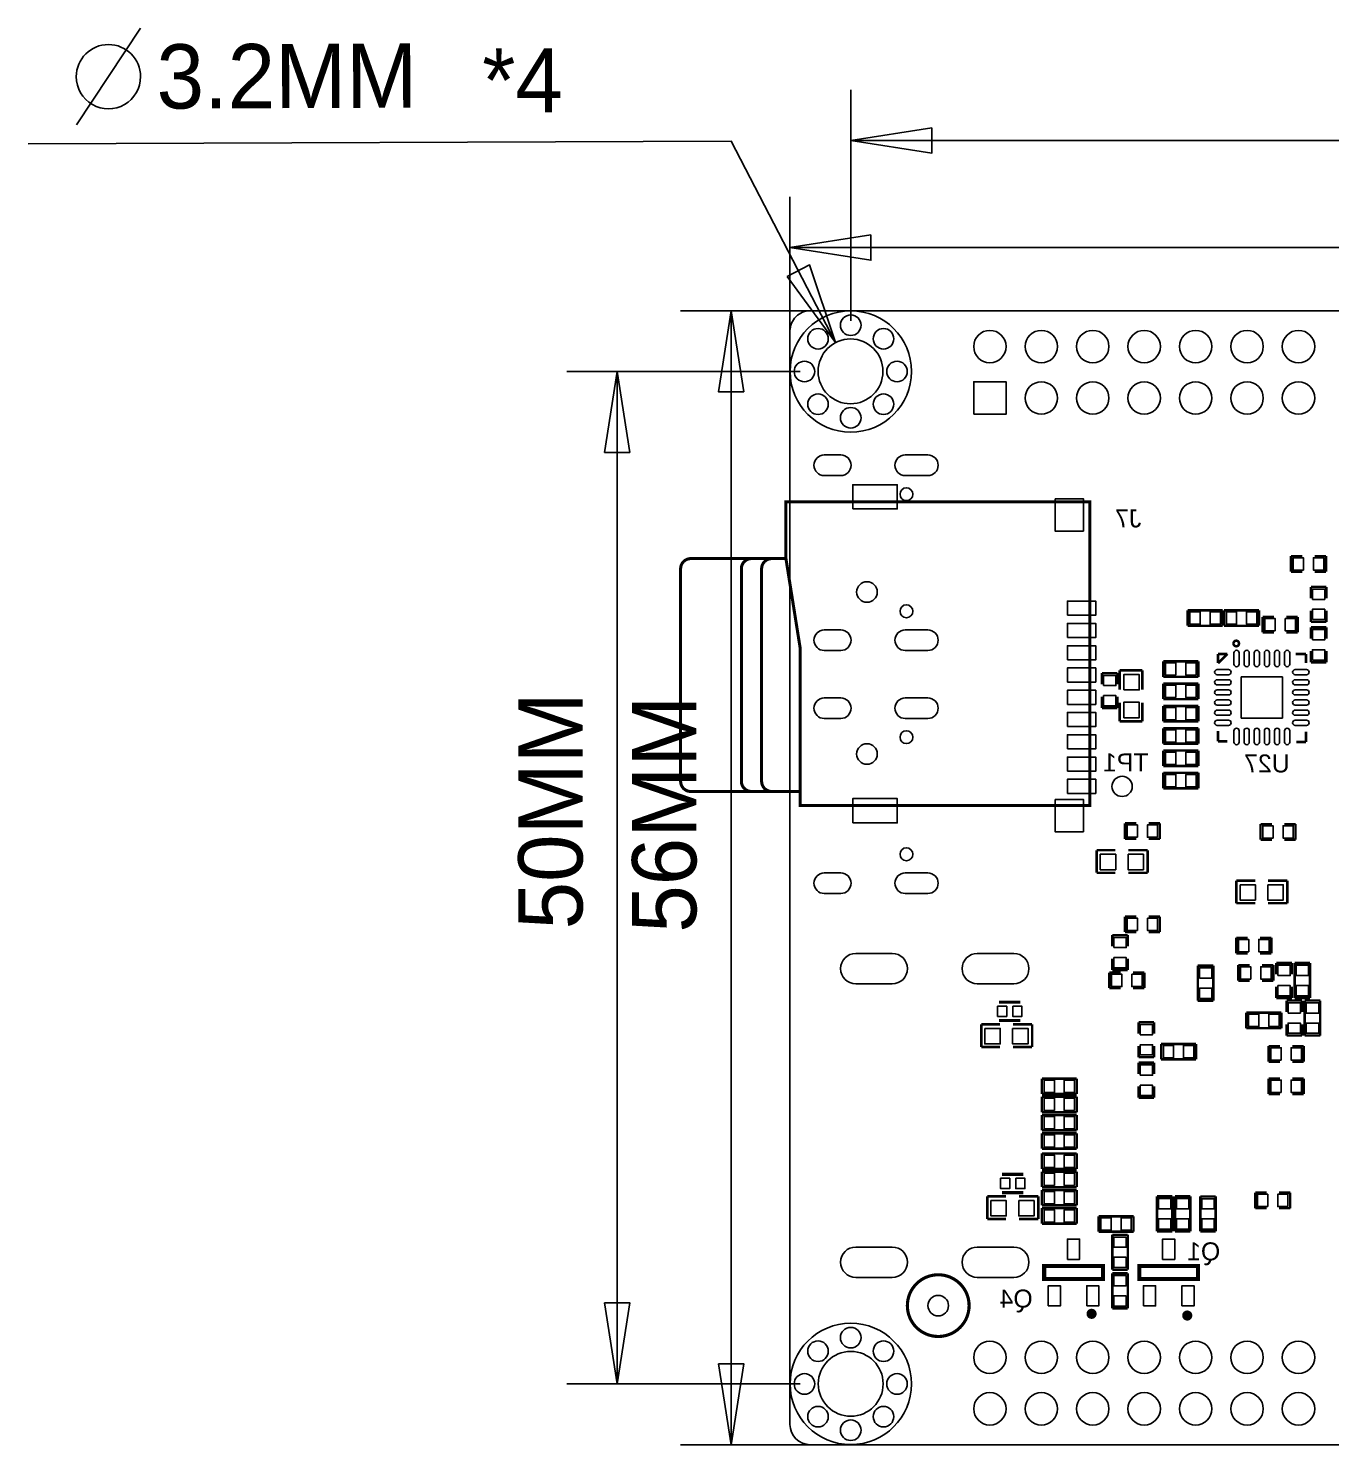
# Model space of a CAD drawing. Extents: x -38 to 85, y 0 to 70.
# Drawn here: x -37.6 to 26.7, y 0 to 69.9 of the extents above; entities that cross this region are included whole.
import ezdxf
from ezdxf.enums import TextEntityAlignment as Align

# ---------------------------------------------------------------- set-up
doc = ezdxf.new("R2010")
doc.units = 0
for name, color, linetype in [('BG_DIMENSION', 40, 'CONTINUOUS'), ('BG_OUTLINE', 7, 'CONTINUOUS'), ('PG_SILKSCREEN_BOTTOM', 120, 'CONTINUOUS'), ('PIN_BOTTOM', 5, 'CONTINUOUS'), ('RD_SILKSCREEN_BOTTOM', 200, 'CONTINUOUS')]:
    doc.layers.add(name, color=color, linetype=linetype)

msp = doc.modelspace()

# ---------------------------------------------------------------- linework, layer by layer
at = {"layer": 'BG_DIMENSION'}
for points in [[(-32.073139, 69.947231), (-35.230587, 65.173073)], [(2.999994, 55.499991), (2.999994, 66.906775)], [(2.253564, 54.425621), (-2.89814, 64.37122), (-37.608434, 64.243534)], [(6.999986, 65.031772), (2.999994, 64.40678), (6.999986, 63.781788), (6.999986, 65.031772)], [(41.54678, 64.40678), (2.999994, 64.40678)], [(0, 40.300504), (0, 61.618495)], [(3.999992, 59.743492), (0, 59.1185), (3.999992, 58.493508), (3.999992, 59.743492)], [(42.05224, 59.1185), (0, 59.1185)], [(-0.141199, 57.689928), (2.253564, 54.425621), (0.968731, 58.264857), (-0.141199, 57.689928)], [(4.269207, 55.99999), (-5.408295, 55.99999)], [(-2.283308, 51.999998), (-2.9083, 55.99999), (-3.533292, 51.999998), (-2.283308, 51.999998)], [(-2.9083, 31.1912), (-2.9083, 55.99999)], [(0.499999, 52.999996), (-11.026775, 52.999996)], [(-7.901788, 49.000004), (-8.52678, 52.999996), (-9.151772, 49.000004), (-7.901788, 49.000004)], [(-8.52678, 31.3563), (-8.52678, 52.999996)], [(-8.52678, 31.3563), (-8.52678, 2.999994)], [(-2.9083, 31.1912), (-2.9083, 0)], [(-9.151772, 6.999986), (-8.52678, 2.999994), (-7.901788, 6.999986), (-9.151772, 6.999986)], [(-3.533292, 3.999992), (-2.9083, 0), (-2.283308, 3.999992), (-3.533292, 3.999992)], [(0.499999, 2.999994), (-11.026775, 2.999994)], [(4.434459, 0), (-5.408295, 0)]]:
    msp.add_lwpolyline(points, dxfattribs=at)
msp.add_lwpolyline([(-32.064376, 67.560139, 0.999997), (-35.23935, 67.560165, 1.000003), (-32.064376, 67.560139)], format="xyb", dxfattribs=at)
at = {"layer": 'BG_OUTLINE'}
for points in [[(0, 54.999992, -0.414214), (0.999998, 55.99999)], [(4.58978, 53.00472, 1), (1.38938, 53.00472, 1), (4.58978, 53.00472)], [(4.59994, 3.00482, 1), (1.39954, 3.00482, 1), (4.59994, 3.00482)], [(0.999998, 0, -0.414212), (0, 0.999998)]]:
    msp.add_lwpolyline(points, format="xyb", dxfattribs=at)
msp.add_lwpolyline([(84.00001, 0, 0.414211), (85.000008, 0.999998), (85.000008, 54.999992, 0.414213), (84.00001, 55.99999), (0.999998, 55.99999, 0.414214), (0, 54.999992), (0, 0.999998, 0.414212), (0.999998, 0)], format="xyb", close=True, dxfattribs=at)
for points in [[(0.999998, 55.99999), (84.00001, 55.99999)], [(0, 0.999998), (0, 54.999992)], [(84.00001, 0), (0.999998, 0)]]:
    msp.add_lwpolyline(points, dxfattribs=at)
at = {"layer": 'PG_SILKSCREEN_BOTTOM'}
for points, const_width in [([(0.499999, 31.559094), (0.499999, 39.359205), (-0.200101, 43.759196), (-0.200101, 46.559394), (14.800199, 46.559394), (14.800199, 31.559094), (0.499999, 31.559094)], 0.150089), ([(-1.899793, 43.759196), (-4.899812, 43.759196)], 0.150089), ([(-0.8001, 43.759196), (-1.899793, 43.759196)], 0.150089), ([(-0.200101, 43.759196), (-0.899795, 43.759196)], 0.150089), ([(24.7364, 43.880989), (25.2952, 43.880989)], 0.127), ([(24.7364, 43.118989), (24.7364, 43.880989)], 0.127), ([(25.9048, 43.880989), (26.4636, 43.880989)], 0.127), ([(26.4636, 43.880989), (26.4636, 43.118989)], 0.127), ([(-5.399888, 43.259096), (-5.399888, 32.759294)], 0.150089), ([(-2.399894, 43.259096), (-2.399894, 32.759294)], 0.150089), ([(-1.399896, 43.259096), (-1.399896, 32.759294)], 0.150089), ([(25.2952, 43.118989), (24.7364, 43.118989)], 0.127), ([(26.4636, 43.118989), (25.9048, 43.118989)], 0.127), ([(25.7191, 41.804895), (25.7191, 42.363695)], 0.127), ([(25.7191, 42.363695), (26.4811, 42.363695)], 0.127), ([(26.4811, 42.363695), (26.4811, 41.804895)], 0.127), ([(19.63641, 41.20101), (21.36361, 41.20101)], 0.127), ([(19.63641, 40.43901), (19.63641, 41.20101)], 0.127), ([(21.36361, 41.20101), (21.36361, 40.43901)], 0.127), ([(21.436406, 41.20101), (23.163606, 41.20101)], 0.127), ([(21.436406, 40.43901), (21.436406, 41.20101)], 0.127), ([(23.163606, 41.20101), (23.163606, 40.43901)], 0.127), ([(23.336402, 40.880995), (23.895202, 40.880995)], 0.127), ([(23.336402, 40.118995), (23.336402, 40.880995)], 0.127), ([(24.504802, 40.880995), (25.063602, 40.880995)], 0.127), ([(25.063602, 40.880995), (25.063602, 40.118995)], 0.127), ([(25.7191, 40.636495), (25.7191, 41.195295)], 0.127), ([(26.4811, 40.636495), (25.7191, 40.636495)], 0.127), ([(26.4811, 41.195295), (26.4811, 40.636495)], 0.127), ([(21.36361, 40.43901), (19.63641, 40.43901)], 0.127), ([(23.163606, 40.43901), (21.436406, 40.43901)], 0.127), ([(23.895202, 40.118995), (23.336402, 40.118995)], 0.127), ([(25.063602, 40.118995), (24.504802, 40.118995)], 0.127), ([(25.7191, 39.804899), (25.7191, 40.363699)], 0.127), ([(25.7191, 40.363699), (26.4811, 40.363699)], 0.127), ([(26.4811, 40.363699), (26.4811, 39.804899)], 0.127), ([(25.7191, 38.636499), (25.7191, 39.195299)], 0.127), ([(26.4811, 39.195299), (26.4811, 38.636499)], 0.127), ([(18.436412, 38.681), (20.163612, 38.681)], 0.127), ([(18.436412, 37.919), (18.436412, 38.681)], 0.127), ([(20.163612, 38.681), (20.163612, 37.919)], 0.127), ([(21.595893, 39.053389), (21.138693, 39.053389)], 0.127), ([(21.138693, 39.053389), (21.138693, 38.596189)], 0.127), ([(21.138693, 38.596189), (21.595893, 39.053389)], 0.127), ([(25.484912, 39.053389), (24.976912, 39.053389)], 0.127), ([(25.484912, 38.596189), (25.484912, 39.053389)], 0.127), ([(26.4811, 38.636499), (25.7191, 38.636499)], 0.127), ([(15.408199, 37.543994), (15.408199, 38.102794)], 0.127), ([(15.408199, 38.102794), (16.170199, 38.102794)], 0.127), ([(16.170199, 38.102794), (16.170199, 37.543994)], 0.127), ([(16.279597, 38.236195), (16.279597, 37.283695)], 0.127), ([(17.397197, 38.236195), (16.279597, 38.236195)], 0.127), ([(17.397197, 37.283695), (17.397197, 38.236195)], 0.127), ([(20.163612, 37.919), (18.436412, 37.919)], 0.127), ([(18.436412, 37.581002), (20.163612, 37.581002)], 0.127), ([(18.436412, 36.819002), (18.436412, 37.581002)], 0.127), ([(20.163612, 37.581002), (20.163612, 36.819002)], 0.127), ([(15.408199, 36.375594), (15.408199, 36.934394)], 0.127), ([(16.170199, 36.375594), (15.408199, 36.375594)], 0.127), ([(16.170199, 36.934394), (16.170199, 36.375594)], 0.127), ([(16.279597, 35.721595), (16.279597, 36.648695)], 0.127), ([(17.397197, 36.648695), (17.397197, 35.721595)], 0.127), ([(20.163612, 36.819002), (18.436412, 36.819002)], 0.127), ([(18.436412, 36.481004), (20.163612, 36.481004)], 0.127), ([(18.436412, 35.719004), (18.436412, 36.481004)], 0.127), ([(20.163612, 36.481004), (20.163612, 35.719004)], 0.127), ([(17.397197, 35.721595), (16.279597, 35.721595)], 0.127), ([(20.163612, 35.719004), (18.436412, 35.719004)], 0.127), ([(18.436412, 35.381006), (20.163612, 35.381006)], 0.127), ([(18.436412, 34.619006), (18.436412, 35.381006)], 0.127), ([(20.163612, 35.381006), (20.163612, 34.619006)], 0.127), ([(21.138693, 34.732595), (21.138693, 35.240595)], 0.127), ([(25.484912, 34.707195), (25.484912, 35.215195)], 0.127), ([(20.163612, 34.619006), (18.436412, 34.619006)], 0.127), ([(18.436412, 34.281008), (20.163612, 34.281008)], 0.127), ([(18.436412, 33.519008), (18.436412, 34.281008)], 0.127), ([(20.163612, 34.281008), (20.163612, 33.519008)], 0.127), ([(21.595893, 34.732595), (21.138693, 34.732595)], 0.127), ([(25.002312, 34.707195), (25.484912, 34.707195)], 0.127), ([(20.163612, 33.519008), (18.436412, 33.519008)], 0.127), ([(18.436412, 33.181011), (20.163612, 33.181011)], 0.127), ([(18.436412, 32.419011), (18.436412, 33.181011)], 0.127), ([(20.163612, 33.181011), (20.163612, 32.419011)], 0.127), ([(-4.899812, 32.259194), (-1.899793, 32.259194)], 0.150089), ([(-1.899793, 32.259194), (-0.899795, 32.259194)], 0.150089), ([(-0.899795, 32.259194), (0.499999, 32.259194)], 0.150089), ([(20.163612, 32.419011), (18.436412, 32.419011)], 0.127), ([(16.536391, 30.68099), (17.095191, 30.68099)], 0.127), ([(16.536391, 29.91899), (16.536391, 30.68099)], 0.127), ([(17.704791, 30.68099), (18.263591, 30.68099)], 0.127), ([(18.263591, 30.68099), (18.263591, 29.91899)], 0.127), ([(23.234269, 30.644744), (23.793069, 30.644744)], 0.127), ([(23.234269, 29.882744), (23.234269, 30.644744)], 0.127), ([(24.402669, 30.644744), (24.961469, 30.644744)], 0.127), ([(24.961469, 30.644744), (24.961469, 29.882744)], 0.127), ([(15.142693, 29.358793), (16.069793, 29.358793)], 0.127), ([(15.142693, 28.241193), (15.142693, 29.358793)], 0.127), ([(17.095191, 29.91899), (16.536391, 29.91899)], 0.127), ([(17.657293, 29.358793), (16.704793, 29.358793)], 0.127), ([(17.657293, 28.241193), (17.657293, 29.358793)], 0.127), ([(18.263591, 29.91899), (17.704791, 29.91899)], 0.127), ([(23.793069, 29.882744), (23.234269, 29.882744)], 0.127), ([(24.961469, 29.882744), (24.402669, 29.882744)], 0.127), ([(16.069793, 28.241193), (15.142693, 28.241193)], 0.127), ([(16.704793, 28.241193), (17.657293, 28.241193)], 0.127), ([(22.042704, 27.858796), (22.969804, 27.858796)], 0.127), ([(22.042704, 26.741196), (22.042704, 27.858796)], 0.127), ([(24.557304, 27.858796), (23.604804, 27.858796)], 0.127), ([(24.557304, 26.741196), (24.557304, 27.858796)], 0.127), ([(22.969804, 26.741196), (22.042704, 26.741196)], 0.127), ([(23.604804, 26.741196), (24.557304, 26.741196)], 0.127), ([(16.536391, 26.080999), (17.095191, 26.080999)], 0.127), ([(16.536391, 25.318999), (16.536391, 26.080999)], 0.127), ([(17.704791, 26.080999), (18.263591, 26.080999)], 0.127), ([(18.263591, 26.080999), (18.263591, 25.318999)], 0.127), ([(15.918993, 24.604802), (15.918993, 25.163602)], 0.127), ([(15.918993, 25.163602), (16.680993, 25.163602)], 0.127), ([(17.095191, 25.318999), (16.536391, 25.318999)], 0.127), ([(16.680993, 25.163602), (16.680993, 24.604802)], 0.127), ([(18.263591, 25.318999), (17.704791, 25.318999)], 0.127), ([(22.036405, 25.030989), (22.595205, 25.030989)], 0.127), ([(22.036405, 24.268989), (22.036405, 25.030989)], 0.127), ([(23.204805, 25.030989), (23.763605, 25.030989)], 0.127), ([(23.763605, 25.030989), (23.763605, 24.268989)], 0.127), ([(15.918993, 23.436402), (15.918993, 23.995202)], 0.127), ([(16.680993, 23.995202), (16.680993, 23.436402)], 0.127), ([(22.595205, 24.268989), (22.036405, 24.268989)], 0.127), ([(23.763605, 24.268989), (23.204805, 24.268989)], 0.127), ([(24.019002, 23.224795), (24.019002, 23.783595)], 0.127), ([(24.019002, 23.783595), (24.781002, 23.783595)], 0.127), ([(24.781002, 23.783595), (24.781002, 23.224795)], 0.127), ([(24.919, 23.783595), (25.681, 23.783595)], 0.127), ([(24.919, 22.056395), (24.919, 23.783595)], 0.127), ([(25.681, 23.783595), (25.681, 22.056395)], 0.127), ([(15.768752, 23.308412), (16.327552, 23.308412)], 0.127), ([(15.768752, 22.546412), (15.768752, 23.308412)], 0.127), ([(16.680993, 23.436402), (15.918993, 23.436402)], 0.127), ([(16.937152, 23.308412), (17.495952, 23.308412)], 0.127), ([(17.495952, 23.308412), (17.495952, 22.546412)], 0.127), ([(20.136612, 23.653598), (20.898612, 23.653598)], 0.127), ([(20.136612, 21.926398), (20.136612, 23.653598)], 0.127), ([(20.898612, 23.653598), (20.898612, 21.926398)], 0.127), ([(22.136405, 23.681004), (22.695205, 23.681004)], 0.127), ([(22.136405, 22.919004), (22.136405, 23.681004)], 0.127), ([(23.304805, 23.681004), (23.863605, 23.681004)], 0.127), ([(23.863605, 23.681004), (23.863605, 22.919004)], 0.127), ([(16.327552, 22.546412), (15.768752, 22.546412)], 0.127), ([(17.495952, 22.546412), (16.937152, 22.546412)], 0.127), ([(22.695205, 22.919004), (22.136405, 22.919004)], 0.127), ([(23.863605, 22.919004), (23.304805, 22.919004)], 0.127), ([(24.019002, 22.056395), (24.019002, 22.615195)], 0.127), ([(24.781002, 22.615195), (24.781002, 22.056395)], 0.127), ([(10.324998, 21.85289), (11.375009, 21.85289)], 0.1524), ([(20.898612, 21.926398), (20.136612, 21.926398)], 0.127), ([(24.781002, 22.056395), (24.019002, 22.056395)], 0.127), ([(24.519001, 21.374811), (24.519001, 21.933611)], 0.127), ([(24.519001, 21.933611), (25.281001, 21.933611)], 0.127), ([(25.681, 22.056395), (24.919, 22.056395)], 0.127), ([(25.281001, 21.933611), (25.281001, 21.374811)], 0.127), ([(25.418999, 21.933611), (26.180999, 21.933611)], 0.127), ([(25.418999, 20.206411), (25.418999, 21.933611)], 0.127), ([(26.180999, 21.933611), (26.180999, 20.206411)], 0.127), ([(10.324998, 20.947101), (11.375009, 20.947101)], 0.1524), ([(22.536404, 21.330996), (24.263604, 21.330996)], 0.127), ([(22.536404, 20.568996), (22.536404, 21.330996)], 0.127), ([(24.263604, 21.330996), (24.263604, 20.568996)], 0.127), ([(9.442704, 20.75881), (10.369804, 20.75881)], 0.127), ([(9.442704, 19.64121), (9.442704, 20.75881)], 0.127), ([(11.957304, 20.75881), (11.004804, 20.75881)], 0.127), ([(11.957304, 19.64121), (11.957304, 20.75881)], 0.127), ([(17.21899, 20.304811), (17.21899, 20.863611)], 0.127), ([(17.21899, 20.863611), (17.98099, 20.863611)], 0.127), ([(17.98099, 20.863611), (17.98099, 20.304811)], 0.127), ([(24.263604, 20.568996), (22.536404, 20.568996)], 0.127), ([(24.519001, 20.206411), (24.519001, 20.765211)], 0.127), ([(25.281001, 20.765211), (25.281001, 20.206411)], 0.127), ([(10.369804, 19.64121), (9.442704, 19.64121)], 0.127), ([(11.004804, 19.64121), (11.957304, 19.64121)], 0.127), ([(17.21899, 19.136411), (17.21899, 19.695211)], 0.127), ([(17.98099, 19.695211), (17.98099, 19.136411)], 0.127), ([(18.326405, 19.790994), (20.053605, 19.790994)], 0.127), ([(18.326405, 19.028994), (18.326405, 19.790994)], 0.127), ([(20.053605, 19.790994), (20.053605, 19.028994)], 0.127), ([(23.636402, 19.681012), (24.195202, 19.681012)], 0.127), ([(23.636402, 18.919012), (23.636402, 19.681012)], 0.127), ([(25.281001, 20.206411), (24.519001, 20.206411)], 0.127), ([(24.804802, 19.681012), (25.363602, 19.681012)], 0.127), ([(25.363602, 19.681012), (25.363602, 18.919012)], 0.127), ([(26.180999, 20.206411), (25.418999, 20.206411)], 0.127), ([(17.98099, 19.136411), (17.21899, 19.136411)], 0.127), ([(17.21899, 18.304789), (17.21899, 18.863589)], 0.127), ([(17.21899, 18.863589), (17.98099, 18.863589)], 0.127), ([(17.98099, 18.863589), (17.98099, 18.304789)], 0.127), ([(20.053605, 19.028994), (18.326405, 19.028994)], 0.127), ([(24.195202, 18.919012), (23.636402, 18.919012)], 0.127), ([(25.363602, 18.919012), (24.804802, 18.919012)], 0.127), ([(12.436399, 18.08099), (14.163599, 18.08099)], 0.127), ([(12.436399, 17.31899), (12.436399, 18.08099)], 0.127), ([(14.163599, 18.08099), (14.163599, 17.31899)], 0.127), ([(17.21899, 17.136389), (17.21899, 17.695189)], 0.127), ([(17.98099, 17.695189), (17.98099, 17.136389)], 0.127), ([(23.636402, 18.08099), (24.195202, 18.08099)], 0.127), ([(23.636402, 17.31899), (23.636402, 18.08099)], 0.127), ([(24.804802, 18.08099), (25.363602, 18.08099)], 0.127), ([(25.363602, 18.08099), (25.363602, 17.31899)], 0.127), ([(14.163599, 17.31899), (12.436399, 17.31899)], 0.127), ([(12.436399, 17.180992), (14.163599, 17.180992)], 0.127), ([(12.436399, 16.418992), (12.436399, 17.180992)], 0.127), ([(14.163599, 17.180992), (14.163599, 16.418992)], 0.127), ([(17.98099, 17.136389), (17.21899, 17.136389)], 0.127), ([(24.195202, 17.31899), (23.636402, 17.31899)], 0.127), ([(25.363602, 17.31899), (24.804802, 17.31899)], 0.127), ([(14.163599, 16.418992), (12.436399, 16.418992)], 0.127), ([(12.436399, 16.280994), (14.163599, 16.280994)], 0.127), ([(12.436399, 15.518994), (12.436399, 16.280994)], 0.127), ([(14.163599, 16.280994), (14.163599, 15.518994)], 0.127), ([(14.163599, 15.518994), (12.436399, 15.518994)], 0.127), ([(12.436399, 15.380995), (14.163599, 15.380995)], 0.127), ([(12.436399, 14.618995), (12.436399, 15.380995)], 0.127), ([(14.163599, 15.380995), (14.163599, 14.618995)], 0.127), ([(14.163599, 14.618995), (12.436399, 14.618995)], 0.127), ([(12.436399, 14.380997), (14.163599, 14.380997)], 0.127), ([(12.436399, 13.618997), (12.436399, 14.380997)], 0.127), ([(14.163599, 14.380997), (14.163599, 13.618997)], 0.127), ([(10.475112, 13.352907), (11.524996, 13.352907)], 0.1524), ([(14.163599, 13.618997), (12.436399, 13.618997)], 0.127), ([(12.436399, 13.480999), (14.163599, 13.480999)], 0.127), ([(12.436399, 12.718999), (12.436399, 13.480999)], 0.127), ([(14.163599, 13.480999), (14.163599, 12.718999)], 0.127), ([(14.163599, 12.718999), (12.436399, 12.718999)], 0.127), ([(12.436399, 12.581001), (14.163599, 12.581001)], 0.127), ([(12.436399, 11.819001), (12.436399, 12.581001)], 0.127), ([(14.163599, 12.581001), (14.163599, 11.819001)], 0.127), ([(9.742703, 12.258802), (10.669803, 12.258802)], 0.127), ([(9.742703, 11.141202), (9.742703, 12.258802)], 0.127), ([(10.475112, 12.447092), (11.524996, 12.447092)], 0.1524), ([(12.257303, 12.258802), (11.304803, 12.258802)], 0.127), ([(12.257303, 11.141202), (12.257303, 12.258802)], 0.127), ([(18.11782, 12.267921), (18.87982, 12.267921)], 0.127), ([(18.11782, 10.540721), (18.11782, 12.267921)], 0.127), ([(18.87982, 12.267921), (18.87982, 10.540721)], 0.127), ([(19.00682, 12.267921), (19.76882, 12.267921)], 0.127), ([(19.00682, 10.540721), (19.00682, 12.267921)], 0.127), ([(19.76882, 12.267921), (19.76882, 10.540721)], 0.127), ([(20.25904, 10.531119), (20.25904, 12.258319)], 0.127), ([(20.25904, 12.258319), (21.02104, 12.258319)], 0.127), ([(21.02104, 12.258319), (21.02104, 10.531119)], 0.127), ([(22.972039, 12.44092), (23.530839, 12.44092)], 0.127), ([(22.972039, 11.67892), (22.972039, 12.44092)], 0.127), ([(24.140439, 12.44092), (24.699239, 12.44092)], 0.127), ([(24.699239, 12.44092), (24.699239, 11.67892)], 0.127), ([(10.669803, 11.141202), (9.742703, 11.141202)], 0.127), ([(11.304803, 11.141202), (12.257303, 11.141202)], 0.127), ([(14.163599, 11.819001), (12.436399, 11.819001)], 0.127), ([(12.436399, 11.681003), (14.163599, 11.681003)], 0.127), ([(12.436399, 10.919003), (12.436399, 11.681003)], 0.127), ([(14.163599, 11.681003), (14.163599, 10.919003)], 0.127), ([(15.236393, 11.281004), (16.963593, 11.281004)], 0.127), ([(15.236393, 10.519004), (15.236393, 11.281004)], 0.127), ([(16.963593, 11.281004), (16.963593, 10.519004)], 0.127), ([(23.530839, 11.67892), (22.972039, 11.67892)], 0.127), ([(24.699239, 11.67892), (24.140439, 11.67892)], 0.127), ([(14.163599, 10.919003), (12.436399, 10.919003)], 0.127), ([(16.963593, 10.519004), (15.236393, 10.519004)], 0.127), ([(18.87982, 10.540721), (18.11782, 10.540721)], 0.127), ([(19.76882, 10.540721), (19.00682, 10.540721)], 0.127), ([(21.02104, 10.531119), (20.25904, 10.531119)], 0.127), ([(15.918993, 8.636406), (15.918993, 10.363606)], 0.127), ([(15.918993, 10.363606), (16.680993, 10.363606)], 0.127), ([(16.680993, 10.363606), (16.680993, 8.636406)], 0.127), ([(12.549988, 8.17499), (15.450007, 8.17499), (15.450007, 8.8249), (12.549988, 8.8249), (12.549988, 8.17499)], 0.2), ([(16.680993, 8.636406), (15.918993, 8.636406)], 0.127), ([(15.918993, 6.73641), (15.918993, 8.46361)], 0.127), ([(15.918993, 8.46361), (16.680993, 8.46361)], 0.127), ([(16.680993, 8.46361), (16.680993, 6.73641)], 0.127), ([(17.250004, 8.17499), (20.149998, 8.17499), (20.149998, 8.825001), (17.250004, 8.825001), (17.250004, 8.17499)], 0.2), ([(16.680993, 6.73641), (15.918993, 6.73641)], 0.127)]:
    msp.add_lwpolyline(points, dxfattribs=dict(at, const_width=const_width))
for points, const_width in [([(-4.899812, 43.759196, 0.414358), (-5.399888, 43.259096)], 0.150089), ([(-1.899793, 43.759196, 0.414371), (-2.399894, 43.259096)], 0.150089), ([(-0.899795, 43.759196, 0.41437), (-1.399896, 43.259096)], 0.150089), ([(22.170695, 39.567002, 0.999982), (21.897315, 39.567002, 1.000018), (22.170695, 39.567002)], 0.127), ([(-5.399888, 32.759294, 0.414315), (-4.899812, 32.259194)], 0.150089), ([(-2.399894, 32.759294, 0.414327), (-1.899793, 32.259194)], 0.150089), ([(-1.399896, 32.759294, 0.414327), (-0.899795, 32.259194)], 0.150089), ([(8.84428, 6.866915, 1), (5.79628, 6.866915, 1), (8.84428, 6.866915)], 0.154889), ([(15.016912, 6.461785, 1.000044), (14.767128, 6.46176, 0.999956), (15.016912, 6.461785)], 0.250012), ([(19.741413, 6.37794, 0.99995), (19.491427, 6.37794, 1.00005), (19.741413, 6.37794)], 0.250012)]:
    msp.add_lwpolyline(points, format="xyb", dxfattribs=dict(at, const_width=const_width))
at = {"layer": 'PIN_BOTTOM'}
for points in [[(9.070061, 50.890043), (9.070061, 52.489938), (10.669956, 52.489938), (10.669956, 50.890043)], [(3.10007, 46.209356), (5.299964, 46.209356), (5.299964, 47.409252), (3.10007, 47.409252)], [(14.5002, 45.10946), (14.5002, 46.709355), (13.100202, 46.709355), (13.100202, 45.10946)], [(25.353899, 43.195189), (25.353899, 43.804789), (24.845899, 43.804789), (24.845899, 43.195189)], [(26.3541, 43.195189), (26.3541, 43.804789), (25.8461, 43.804789), (25.8461, 43.195189)], [(25.7953, 41.746195), (26.4049, 41.746195), (26.4049, 42.254195), (25.7953, 42.254195)], [(13.700201, 40.959215), (15.100198, 40.959215), (15.100198, 41.659213), (13.700201, 41.659213)], [(19.745909, 41.12481), (19.745909, 40.51521), (20.253909, 40.51521), (20.253909, 41.12481)], [(20.74611, 41.12481), (20.74611, 40.51521), (21.25411, 40.51521), (21.25411, 41.12481)], [(21.545906, 41.12481), (21.545906, 40.51521), (22.053906, 40.51521), (22.053906, 41.12481)], [(22.546107, 41.12481), (22.546107, 40.51521), (23.054107, 40.51521), (23.054107, 41.12481)], [(23.445902, 40.804795), (23.445902, 40.195195), (23.953902, 40.195195), (23.953902, 40.804795)], [(24.446103, 40.804795), (24.446103, 40.195195), (24.954103, 40.195195), (24.954103, 40.804795)], [(25.7953, 40.745994), (26.4049, 40.745994), (26.4049, 41.253994), (25.7953, 41.253994)], [(13.700201, 39.85942), (15.100198, 39.85942), (15.100198, 40.559419), (13.700201, 40.559419)], [(25.7953, 39.746199), (26.4049, 39.746199), (26.4049, 40.254199), (25.7953, 40.254199)], [(13.700201, 38.759321), (15.100198, 38.759321), (15.100198, 39.459319), (13.700201, 39.459319)], [(25.7953, 38.745998), (26.4049, 38.745998), (26.4049, 39.253998), (25.7953, 39.253998)], [(19.053912, 37.9952), (19.053912, 38.6048), (18.545912, 38.6048), (18.545912, 37.9952)], [(20.054113, 37.9952), (20.054113, 38.6048), (19.546113, 38.6048), (19.546113, 37.9952)], [(13.700201, 37.659297), (15.100198, 37.659297), (15.100198, 38.359296), (13.700201, 38.359296)], [(15.484399, 37.485295), (16.093999, 37.485295), (16.093999, 37.993295), (15.484399, 37.993295)], [(16.482797, 37.270995), (17.244797, 37.270995), (17.244797, 38.032995), (16.482797, 38.032995)], [(24.316004, 37.916002), (22.284004, 37.916002), (22.284004, 35.884002), (24.316004, 35.884002)], [(13.700201, 36.559198), (15.100198, 36.559198), (15.100198, 37.259197), (13.700201, 37.259197)], [(19.053912, 36.895202), (19.053912, 37.504802), (18.545912, 37.504802), (18.545912, 36.895202)], [(20.054113, 36.895202), (20.054113, 37.504802), (19.546113, 37.504802), (19.546113, 36.895202)], [(15.484399, 36.485093), (16.093999, 36.485093), (16.093999, 36.993093), (15.484399, 36.993093)], [(16.482797, 35.899395), (17.244797, 35.899395), (17.244797, 36.661395), (16.482797, 36.661395)], [(19.053912, 35.795204), (19.053912, 36.404804), (18.545912, 36.404804), (18.545912, 35.795204)], [(20.054113, 35.795204), (20.054113, 36.404804), (19.546113, 36.404804), (19.546113, 35.795204)], [(13.700201, 35.459403), (15.100198, 35.459403), (15.100198, 36.159402), (13.700201, 36.159402)], [(13.700201, 34.359304), (15.100198, 34.359304), (15.100198, 35.059302), (13.700201, 35.059302)], [(19.053912, 34.695206), (19.053912, 35.304806), (18.545912, 35.304806), (18.545912, 34.695206)], [(20.054113, 34.695206), (20.054113, 35.304806), (19.546113, 35.304806), (19.546113, 34.695206)], [(13.700201, 33.259204), (15.100198, 33.259204), (15.100198, 33.959203), (13.700201, 33.959203)], [(19.053912, 33.595208), (19.053912, 34.204808), (18.545912, 34.204808), (18.545912, 33.595208)], [(20.054113, 33.595208), (20.054113, 34.204808), (19.546113, 34.204808), (19.546113, 33.595208)], [(19.053912, 32.495211), (19.053912, 33.104811), (18.545912, 33.104811), (18.545912, 32.495211)], [(20.054113, 32.495211), (20.054113, 33.104811), (19.546113, 33.104811), (19.546113, 32.495211)], [(13.700201, 32.15941), (15.100198, 32.15941), (15.100198, 32.859409), (13.700201, 32.859409)], [(3.10007, 30.709362), (5.299964, 30.709362), (5.299964, 31.909258), (3.10007, 31.909258)], [(14.5002, 30.25935), (14.5002, 31.859245), (13.100202, 31.859245), (13.100202, 30.25935)], [(17.15389, 29.99519), (17.15389, 30.60479), (16.64589, 30.60479), (16.64589, 29.99519)], [(18.154091, 29.99519), (18.154091, 30.60479), (17.646091, 30.60479), (17.646091, 29.99519)], [(23.851768, 29.958944), (23.851768, 30.568544), (23.343768, 30.568544), (23.343768, 29.958944)], [(24.85197, 29.958944), (24.85197, 30.568544), (24.34397, 30.568544), (24.34397, 29.958944)], [(15.320493, 29.155593), (15.320493, 28.393593), (16.082493, 28.393593), (16.082493, 29.155593)], [(16.692093, 29.155593), (16.692093, 28.393593), (17.454093, 28.393593), (17.454093, 29.155593)], [(22.220504, 27.655596), (22.220504, 26.893596), (22.982504, 26.893596), (22.982504, 27.655596)], [(23.592104, 27.655596), (23.592104, 26.893596), (24.354104, 26.893596), (24.354104, 27.655596)], [(16.64589, 26.004799), (16.64589, 25.395199), (17.15389, 25.395199), (17.15389, 26.004799)], [(17.646091, 26.004799), (17.646091, 25.395199), (18.154091, 25.395199), (18.154091, 26.004799)], [(15.995193, 24.546103), (16.604793, 24.546103), (16.604793, 25.054103), (15.995193, 25.054103)], [(22.653904, 24.345189), (22.653904, 24.954789), (22.145904, 24.954789), (22.145904, 24.345189)], [(23.654106, 24.345189), (23.654106, 24.954789), (23.146106, 24.954789), (23.146106, 24.345189)], [(15.995193, 23.545902), (16.604793, 23.545902), (16.604793, 24.053902), (15.995193, 24.053902)], [(15.878251, 23.232212), (15.878251, 22.622612), (16.386251, 22.622612), (16.386251, 23.232212)], [(16.878452, 23.232212), (16.878452, 22.622612), (17.386452, 22.622612), (17.386452, 23.232212)], [(20.212812, 23.036098), (20.822412, 23.036098), (20.822412, 23.544098), (20.212812, 23.544098)], [(22.753904, 22.995204), (22.753904, 23.604804), (22.245904, 23.604804), (22.245904, 22.995204)], [(23.754105, 22.995204), (23.754105, 23.604804), (23.246105, 23.604804), (23.246105, 22.995204)], [(24.095202, 23.166095), (24.704802, 23.166095), (24.704802, 23.674095), (24.095202, 23.674095)], [(24.9952, 23.166095), (25.6048, 23.166095), (25.6048, 23.674095), (24.9952, 23.674095)], [(20.212812, 22.035897), (20.822412, 22.035897), (20.822412, 22.543897), (20.212812, 22.543897)], [(24.095202, 22.165894), (24.704802, 22.165894), (24.704802, 22.673894), (24.095202, 22.673894)], [(24.9952, 22.165894), (25.6048, 22.165894), (25.6048, 22.673894), (24.9952, 22.673894)], [(24.595201, 21.316112), (25.204801, 21.316112), (25.204801, 21.824112), (24.595201, 21.824112)], [(25.495199, 21.316112), (26.104799, 21.316112), (26.104799, 21.824112), (25.495199, 21.824112)], [(10.246487, 21.654008), (10.246487, 21.146008), (10.703687, 21.146008), (10.703687, 21.654008)], [(10.996295, 21.654008), (10.996295, 21.146008), (11.453495, 21.146008), (11.453495, 21.654008)], [(22.645903, 21.254796), (22.645903, 20.645196), (23.153903, 20.645196), (23.153903, 21.254796)], [(23.646105, 21.254796), (23.646105, 20.645196), (24.154105, 20.645196), (24.154105, 21.254796)], [(9.620504, 20.55561), (9.620504, 19.79361), (10.382504, 19.79361), (10.382504, 20.55561)], [(10.992104, 20.55561), (10.992104, 19.79361), (11.754104, 19.79361), (11.754104, 20.55561)], [(17.29519, 20.246111), (17.90479, 20.246111), (17.90479, 20.754111), (17.29519, 20.754111)], [(24.595201, 20.315911), (25.204801, 20.315911), (25.204801, 20.823911), (24.595201, 20.823911)], [(25.495199, 20.315911), (26.104799, 20.315911), (26.104799, 20.823911), (25.495199, 20.823911)], [(17.29519, 19.24591), (17.90479, 19.24591), (17.90479, 19.75391), (17.29519, 19.75391)], [(18.435904, 19.714794), (18.435904, 19.105194), (18.943904, 19.105194), (18.943904, 19.714794)], [(19.436105, 19.714794), (19.436105, 19.105194), (19.944105, 19.105194), (19.944105, 19.714794)], [(24.253901, 18.995212), (24.253901, 19.604812), (23.745901, 19.604812), (23.745901, 18.995212)], [(25.254102, 18.995212), (25.254102, 19.604812), (24.746102, 19.604812), (24.746102, 18.995212)], [(17.29519, 18.24609), (17.90479, 18.24609), (17.90479, 18.75409), (17.29519, 18.75409)], [(13.053898, 17.39519), (13.053898, 18.00479), (12.545898, 18.00479), (12.545898, 17.39519)], [(14.054099, 17.39519), (14.054099, 18.00479), (13.546099, 18.00479), (13.546099, 17.39519)], [(17.29519, 17.245889), (17.90479, 17.245889), (17.90479, 17.753889), (17.29519, 17.753889)], [(24.253901, 17.39519), (24.253901, 18.00479), (23.745901, 18.00479), (23.745901, 17.39519)], [(25.254102, 17.39519), (25.254102, 18.00479), (24.746102, 18.00479), (24.746102, 17.39519)], [(13.053898, 16.495192), (13.053898, 17.104792), (12.545898, 17.104792), (12.545898, 16.495192)], [(14.054099, 16.495192), (14.054099, 17.104792), (13.546099, 17.104792), (13.546099, 16.495192)], [(13.053898, 15.595194), (13.053898, 16.204794), (12.545898, 16.204794), (12.545898, 15.595194)], [(14.054099, 15.595194), (14.054099, 16.204794), (13.546099, 16.204794), (13.546099, 15.595194)], [(13.053898, 14.695195), (13.053898, 15.304795), (12.545898, 15.304795), (12.545898, 14.695195)], [(14.054099, 14.695195), (14.054099, 15.304795), (13.546099, 15.304795), (13.546099, 14.695195)], [(13.053898, 13.695197), (13.053898, 14.304797), (12.545898, 14.304797), (12.545898, 13.695197)], [(14.054099, 13.695197), (14.054099, 14.304797), (13.546099, 14.304797), (13.546099, 13.695197)], [(13.053898, 12.795199), (13.053898, 13.404799), (12.545898, 13.404799), (12.545898, 12.795199)], [(14.054099, 12.795199), (14.054099, 13.404799), (13.546099, 13.404799), (13.546099, 12.795199)], [(10.396499, 13.154), (10.396499, 12.646), (10.853699, 12.646), (10.853699, 13.154)], [(11.146307, 13.154), (11.146307, 12.646), (11.603507, 12.646), (11.603507, 13.154)], [(9.920503, 12.055602), (9.920503, 11.293602), (10.682503, 11.293602), (10.682503, 12.055602)], [(11.292103, 12.055602), (11.292103, 11.293602), (12.054103, 11.293602), (12.054103, 12.055602)], [(13.053898, 11.895201), (13.053898, 12.504801), (12.545898, 12.504801), (12.545898, 11.895201)], [(14.054099, 11.895201), (14.054099, 12.504801), (13.546099, 12.504801), (13.546099, 11.895201)], [(18.19402, 11.650421), (18.80362, 11.650421), (18.80362, 12.158421), (18.19402, 12.158421)], [(19.08302, 11.650421), (19.69262, 11.650421), (19.69262, 12.158421), (19.08302, 12.158421)], [(20.94484, 12.14882), (20.33524, 12.14882), (20.33524, 11.64082), (20.94484, 11.64082)], [(23.589539, 11.75512), (23.589539, 12.36472), (23.081539, 12.36472), (23.081539, 11.75512)], [(24.58974, 11.75512), (24.58974, 12.36472), (24.08174, 12.36472), (24.08174, 11.75512)], [(13.053898, 10.995203), (13.053898, 11.604803), (12.545898, 11.604803), (12.545898, 10.995203)], [(14.054099, 10.995203), (14.054099, 11.604803), (13.546099, 11.604803), (13.546099, 10.995203)], [(15.345893, 11.204804), (15.345893, 10.595204), (15.853893, 10.595204), (15.853893, 11.204804)], [(16.346094, 11.204804), (16.346094, 10.595204), (16.854094, 10.595204), (16.854094, 11.204804)], [(18.19402, 10.65022), (18.80362, 10.65022), (18.80362, 11.15822), (18.19402, 11.15822)], [(19.08302, 10.65022), (19.69262, 10.65022), (19.69262, 11.15822), (19.08302, 11.15822)], [(20.94484, 11.148619), (20.33524, 11.148619), (20.33524, 10.640619), (20.94484, 10.640619)], [(13.700049, 9.15002), (14.299946, 9.15002), (14.299946, 10.150018), (13.700049, 10.150018)], [(16.604793, 10.254107), (15.995193, 10.254107), (15.995193, 9.746107), (16.604793, 9.746107)], [(18.400039, 9.15002), (18.999937, 9.15002), (18.999937, 10.150018), (18.400039, 10.150018)], [(16.604793, 9.253906), (15.995193, 9.253906), (15.995193, 8.745906), (16.604793, 8.745906)], [(12.750038, 6.849999), (13.349935, 6.849999), (13.349935, 7.849997), (12.750038, 7.849997)], [(14.65006, 6.849999), (15.249957, 6.849999), (15.249957, 7.849997), (14.65006, 7.849997)], [(16.604793, 8.354111), (15.995193, 8.354111), (15.995193, 7.846111), (16.604793, 7.846111)], [(17.450029, 6.849999), (18.049926, 6.849999), (18.049926, 7.849997), (17.450029, 7.849997)], [(19.35005, 6.849999), (19.949947, 6.849999), (19.949947, 7.849997), (19.35005, 7.849997)], [(16.604793, 7.35391), (15.995193, 7.35391), (15.995193, 6.84591), (16.604793, 6.84591)]]:
    msp.add_lwpolyline(points, close=True, dxfattribs=at)
for points in [[(2.506396, 47.860915), (1.693596, 47.860915, -1), (1.693596, 48.876915), (2.506396, 48.876915, -1)], [(6.8088, 47.860915), (5.6912, 47.860915, -1), (5.6912, 48.876915), (6.8088, 48.876915, -1)], [(2.506396, 39.220902), (1.693596, 39.220902, -1), (1.693596, 40.236902), (2.506396, 40.236902, -1)], [(6.8088, 39.220902), (5.6912, 39.220902, -1), (5.6912, 40.236902), (6.8088, 40.236902, -1)], [(22.176816, 38.545414), (22.176816, 39.104214, 1), (21.922816, 39.104214), (21.922816, 38.545414, 1)], [(22.676714, 38.545414), (22.676714, 39.104214, 1), (22.422714, 39.104214), (22.422714, 38.545414, 1)], [(23.176814, 38.545414), (23.176814, 39.104214, 1), (22.922814, 39.104214), (22.922814, 38.545414, 1)], [(23.676712, 38.545414), (23.676712, 39.104214, 1), (23.422712, 39.104214), (23.422712, 38.545414, 1)], [(24.176812, 38.545414), (24.176812, 39.104214, 1), (23.922812, 39.104214), (23.922812, 38.545414, 1)], [(24.67671, 38.545414), (24.67671, 39.104214, 1), (24.42271, 39.104214), (24.42271, 38.545414, 1)], [(21.65411, 38.02319), (21.09531, 38.02319, -1), (21.09531, 38.27719), (21.65411, 38.27719, -1)], [(21.65411, 37.52309), (21.09531, 37.52309, -1), (21.09531, 37.77709), (21.65411, 37.77709, -1)], [(25.504699, 38.27719), (24.945899, 38.27719, 1), (24.945899, 38.02319), (25.504699, 38.02319, 1)], [(25.504699, 37.777293), (24.945899, 37.777293, 1), (24.945899, 37.523293), (25.504699, 37.523293, 1)], [(21.65411, 37.023192), (21.09531, 37.023192, -1), (21.09531, 37.277192), (21.65411, 37.277192, -1)], [(25.504699, 37.277192), (24.945899, 37.277192, 1), (24.945899, 37.023192), (25.504699, 37.023192, 1)], [(2.506396, 35.860914), (1.693596, 35.860914, -1), (1.693596, 36.876914), (2.506396, 36.876914, -1)], [(6.8088, 35.860914), (5.6912, 35.860914, -1), (5.6912, 36.876914), (6.8088, 36.876914, -1)], [(21.65411, 36.523295), (21.09531, 36.523295, -1), (21.09531, 36.777295), (21.65411, 36.777295, -1)], [(25.504699, 36.777295), (24.945899, 36.777295, 1), (24.945899, 36.523295), (25.504699, 36.523295, 1)], [(21.65411, 36.023194), (21.09531, 36.023194, -1), (21.09531, 36.277194), (21.65411, 36.277194, -1)], [(21.65411, 35.523297), (21.09531, 35.523297, -1), (21.09531, 35.777297), (21.65411, 35.777297, -1)], [(25.504699, 36.277194), (24.945899, 36.277194, 1), (24.945899, 36.023194), (25.504699, 36.023194, 1)], [(25.504699, 35.777297), (24.945899, 35.777297, 1), (24.945899, 35.523297), (25.504699, 35.523297, 1)], [(22.176816, 34.69579), (22.176816, 35.25459, 1), (21.922816, 35.25459), (21.922816, 34.69579, 1)], [(22.676714, 34.69579), (22.676714, 35.25459, 1), (22.422714, 35.25459), (22.422714, 34.69579, 1)], [(23.176814, 34.69579), (23.176814, 35.25459, 1), (22.922814, 35.25459), (22.922814, 34.69579, 1)], [(23.676712, 34.69579), (23.676712, 35.25459, 1), (23.422712, 35.25459), (23.422712, 34.69579, 1)], [(24.176812, 34.69579), (24.176812, 35.25459, 1), (23.922812, 35.25459), (23.922812, 34.69579, 1)], [(24.67671, 34.69579), (24.67671, 35.25459, 1), (24.42271, 35.25459), (24.42271, 34.69579, 1)], [(2.506396, 27.220901), (1.693596, 27.220901, -1), (1.693596, 28.236901), (2.506396, 28.236901, -1)], [(6.8088, 27.220901), (5.6912, 27.220901, -1), (5.6912, 28.236901), (6.8088, 28.236901, -1)], [(5.049952, 22.759251), (3.250057, 22.759251, -1), (3.250057, 24.259349), (5.049952, 24.259349, -1)], [(11.04994, 22.759251), (9.250045, 22.759251, -1), (9.250045, 24.259349), (11.04994, 24.259349, -1)], [(5.049952, 8.259458), (3.250057, 8.259458, -1), (3.250057, 9.759556), (5.049952, 9.759556, -1)], [(11.04994, 8.259458), (9.250045, 8.259458, -1), (9.250045, 9.759556), (11.04994, 9.759556, -1)]]:
    msp.add_lwpolyline(points, format="xyb", close=True, dxfattribs=at)
for centre, radius in [((2.999994, 52.999996), 2.9972), ((2.999994, 55.285996), 0.508), ((1.383487, 54.616502), 0.508), ((4.616501, 54.616502), 0.508), ((9.870008, 54.229991), 0.799948), ((12.410008, 54.229991), 0.799948), ((14.950008, 54.229991), 0.799948), ((17.490008, 54.229991), 0.799948), ((20.030008, 54.229991), 0.799948), ((22.570008, 54.229991), 0.799948), ((25.110008, 54.229991), 0.799948), ((0.713994, 52.999996), 0.508), ((5.285994, 52.999996), 0.508), ((12.410008, 51.689991), 0.799948), ((14.950008, 51.689991), 0.799948), ((17.490008, 51.689991), 0.799948), ((20.030008, 51.689991), 0.799948), ((22.570008, 51.689991), 0.799948), ((25.110008, 51.689991), 0.799948), ((1.383487, 51.383489), 0.508), ((4.616501, 51.383489), 0.508), ((2.999994, 50.713996), 0.508), ((5.750001, 46.938921), 0.3175), ((3.800018, 42.109314), 0.508), ((5.750001, 41.158897), 0.3175), ((5.750001, 34.938919), 0.3175), ((3.800018, 34.109304), 0.508), ((16.399993, 32.509409), 0.499999), ((5.750001, 29.158895), 0.3175), ((7.32028, 6.866915), 0.508), ((2.999994, 2.999994), 2.9972), ((2.999994, 5.285994), 0.508), ((1.383487, 4.616501), 0.508), ((4.616501, 4.616501), 0.508), ((9.870008, 4.309999), 0.799948), ((12.410008, 4.309999), 0.799948), ((14.950008, 4.309999), 0.799948), ((17.490008, 4.309999), 0.799948), ((20.030008, 4.309999), 0.799948), ((22.570008, 4.309999), 0.799948), ((25.110008, 4.309999), 0.799948), ((0.713994, 2.999994), 0.508), ((5.285994, 2.999994), 0.508), ((9.870008, 1.769999), 0.799948), ((12.410008, 1.769999), 0.799948), ((14.950008, 1.769999), 0.799948), ((17.490008, 1.769999), 0.799948), ((20.030008, 1.769999), 0.799948), ((22.570008, 1.769999), 0.799948), ((25.110008, 1.769999), 0.799948), ((1.383487, 1.383487), 0.508), ((4.616501, 1.383487), 0.508), ((2.999994, 0.713994), 0.508)]:
    msp.add_circle(centre, radius, dxfattribs=at)

# ---------------------------------------------------------------- texts
at = {"layer": 'BG_DIMENSION', "width": 0.992}
for s, rotation, p in [('3.2MM', 0.211, (-31.271134, 65.981402)), ('50MM', 90, (-10.24128, 25.4508)), ('56MM', 90, (-4.6228, 25.2857))]:
    msp.add_text(s, height=3.175, rotation=rotation, dxfattribs=at).set_placement(p)
msp.add_text('*4', height=3.175, dxfattribs=at).set_placement((-15.19682, 65.791918))
at = {"layer": 'RD_SILKSCREEN_BOTTOM', "text_generation_flag": 2, "width": 1.028571}
for s, p in [('J7', (17.3482, 45.299198)), ('TP1', (17.70126, 33.246898)), ('U27', (24.67102, 33.198638))]:
    msp.add_text(s, height=0.889, dxfattribs=at).set_placement(p)
for s, p in [('Q1', (20.42668, 9.101658)), ('Q4', (11.16584, 6.769938))]:
    msp.add_text(s, height=0.889, dxfattribs=at).set_placement(p, align=Align.CENTER)

doc.saveas('drawing.dxf')
